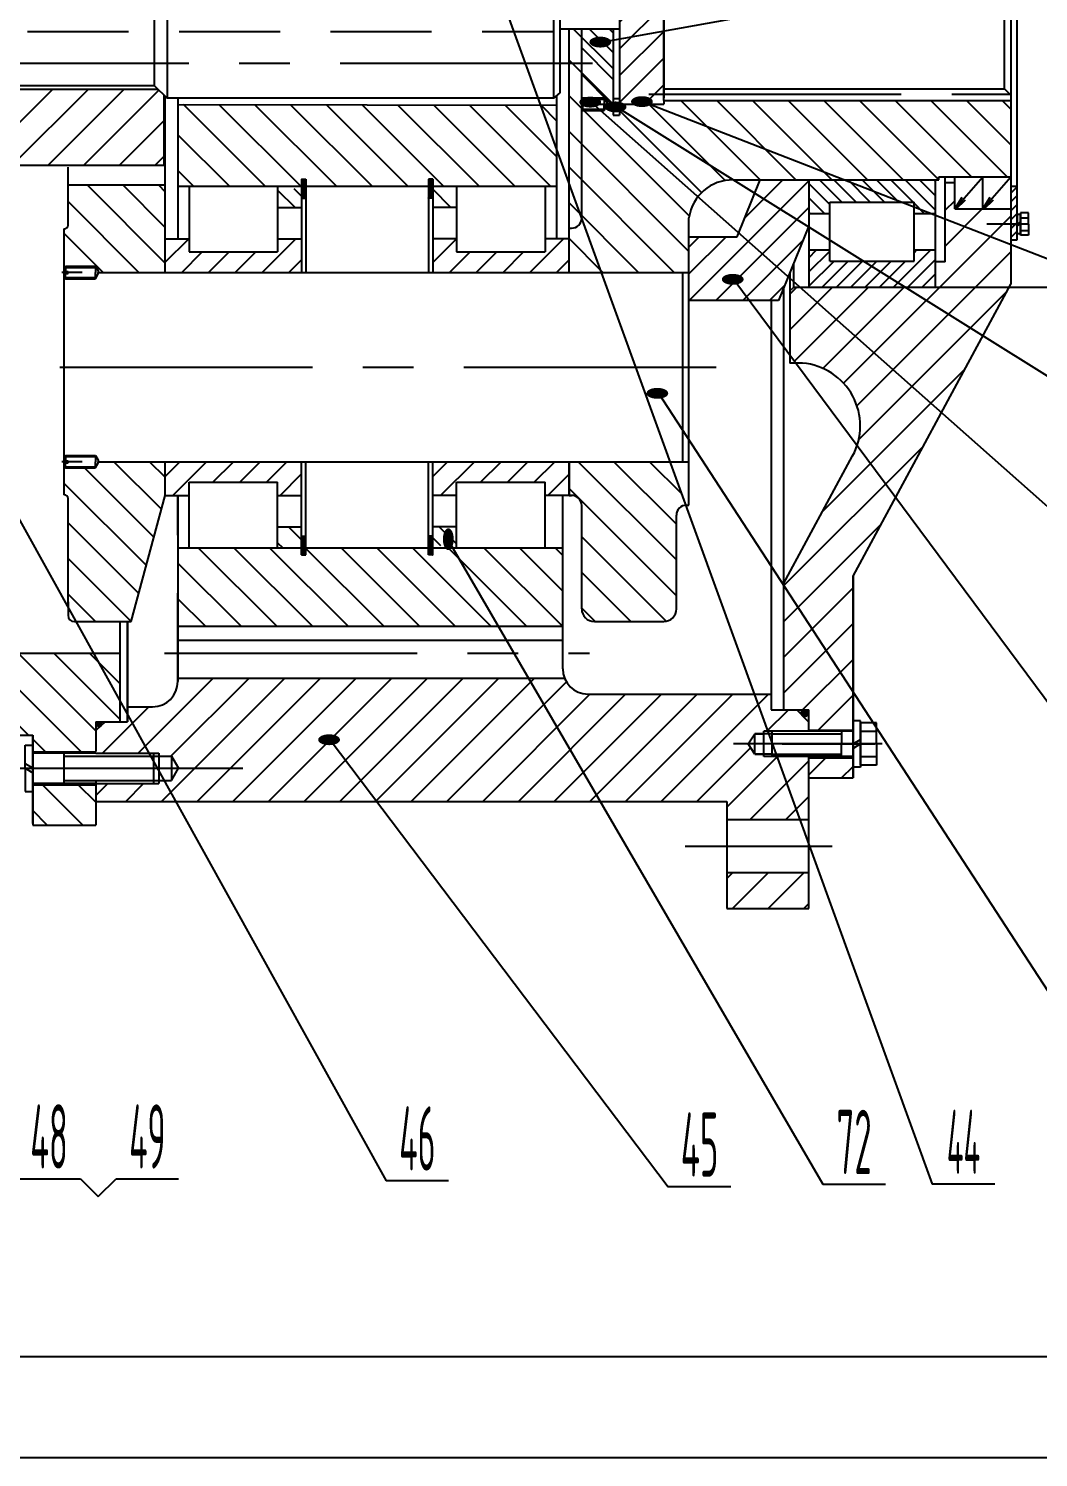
# Model space of a CAD drawing. Header units: millimetres. Extents: x -519 to 6201, y -152 to 4787.
# Drawn here: x 1881 to 2681, y 35 to 1167 of the extents above; entities that cross this region are included whole.
import ezdxf
from ezdxf.enums import TextEntityAlignment as Align

# ---------------------------------------------------------------- set-up
doc = ezdxf.new("R2010")
doc.units = ezdxf.units.MM
doc.header["$LTSCALE"] = 160
doc.linetypes.add('F', pattern=[0.75, 0.5, -0.25])
doc.linetypes.add('G', pattern=[2, 1.25, -0.25, 0.25, -0.25])
for name, color, linetype in [('01', 7, 'Continuous'), ('02', 1, 'Continuous'), ('04', 2, 'F'), ('05', 4, 'G'), ('08', 1, 'Continuous'), ('11', 3, 'Continuous')]:
    doc.layers.add(name, color=color, linetype=linetype)
doc.styles.get("Standard").update_dxf_attribs({"font": 'isocp', "width": 0.707, "bigfont": 'intecad.shx'})
doc.dimstyles.new('INTE', dxfattribs={"dimscale": 16, "dimtxt": 3.5, "dimasz": 3, "dimexe": 3, "dimexo": 0, "dimgap": 1, "dimtad": 1, "dimdec": 3, "dimdsep": 46, "dimtxsty": 'Standard', "dimcen": 0, "dimclrd": 1, "dimclre": 1, "dimclrt": 3, "dimaunit": 1, "dimadec": 0, "dimazin": 0, "dimtfac": 1, "dimtdec": 3, "dimtmove": 0, "dimatfit": 0, "dimfxl": 1, "dimarcsym": 0})
pattern_1 = [(135, (5325.255, -3742.797), (-14.142136, -14.142136), [])]
pattern_2 = [(225, (5325.255, -3742.797), (14.142136, -14.142136), [])]
pattern_3 = [(225, (5325.255, -3742.797), (10.6066, -10.6066), [])]
pattern_4 = [(135, (5325.25457, -3742.79746), (-0.0707106781, -0.0707106781), [])]

# ---------------------------------------------------------------- blocks, each defined once
blk = doc.blocks.new('*U15')
at = {"layer": '01'}
for p, q in [((-18.3, 6), (-18.3, 0)), ((0, 6), (-18.3, 6)), ((-18.3, 0), (0, 0)), ((0, 0), (-3.5, 6)), ((0, 6), (3.5, 0)), ((0, 6), (18.3, 6)), ((18.3, 0), (0, 0)), ((18.3, 6), (18.3, 0))]:
    blk.add_line(p, q, dxfattribs=at)
at = {"layer": '05'}
blk.add_line((0, 8.1), (0, -2.1), dxfattribs=at)
blk = doc.blocks.new('*U16')
at = {"layer": '01'}
for p, q in [((-18.3, 6), (-18.3, 0)), ((0, 6), (-18.3, 6)), ((-18.3, 0), (0, 0)), ((0, 0), (-3.5, 6)), ((0, 6), (3.5, 0)), ((0, 6), (18.3, 6)), ((18.3, 0), (0, 0)), ((18.3, 6), (18.3, 0))]:
    blk.add_line(p, q, dxfattribs=at)
at = {"layer": '05'}
blk.add_line((0, 8.1), (0, -2.1), dxfattribs=at)
blk = doc.blocks.new('*D20')
at = {"layer": '08', "color": 1, "lineweight": -2}
for p, q in [((2550.8, 1632), (2830.2, 1632)), ((2782.2, 1010), (2782.2, 1584)), ((2559.6, 962), (2830.2, 962))]:
    blk.add_line(p, q, dxfattribs=at)
at = {"layer": '08', "color": 1}
for points in [[(2774.2, 1584), (2790.2, 1584), (2782.2, 1632)], [(2774.2, 1010), (2790.2, 1010), (2782.2, 962)]]:
    blk.add_solid(points, dxfattribs=at)
at = {"layer": 'Defpoints', "color": 0}
for p in [(2550.8, 1632), (2782.2, 1632), (2559.6, 962)]:
    blk.add_point(p, dxfattribs=at)
at = {"layer": '08', "color": 3, "insert": (2738.1, 1297), "char_height": 56, "attachment_point": 5, "rotation": 90}
blk.add_mtext('%%c670G7', dxfattribs=at)
blk = doc.blocks.new('*U17')
at = {"layer": '01'}
for p, q in [((-7.7, 2.6), (-7.7, 0)), ((0, 2.6), (-7.7, 2.6)), ((-7.7, 0), (0, 0)), ((0, 0), (-1.5, 2.6)), ((0, 2.6), (1.5, 0)), ((0, 2.6), (7.7, 2.6)), ((7.7, 0), (0, 0)), ((7.7, 2.6), (7.7, 0))]:
    blk.add_line(p, q, dxfattribs=at)
at = {"layer": '05'}
blk.add_line((0, 4.7), (0, -2.1), dxfattribs=at)
blk = doc.blocks.new('*U45')
at = {"layer": '01'}
blk.add_lwpolyline([(25, 5), (415, 5)], dxfattribs=at)
at = {"layer": '02'}
blk.add_lwpolyline([(0, 0), (420, 0)], dxfattribs=at)

msp = doc.modelspace()

# ---------------------------------------------------------------- hatches: boundary and pattern name
at = {"layer": '02'}
h = msp.add_hatch(dxfattribs=at)
h.set_pattern_fill('_USER', color=256, scale=20, angle=225, style=0, pattern_type=0)
h.set_pattern_definition(pattern_2)
h.paths.add_polyline_path([(1998.8054, 652.1815), (1998.8054, 649.4815, -0.414213562), (1978.8054, 629.4815), (1958.8054, 629.4815), (1958.8054, 617.6065), (1933.8054, 617.6065), (1933.8054, 593.7015), (1908.8054, 593.7015), (1908.8054, 592.7015), (1933.8054, 592.7015), (1983.8054, 592.7015), (1983.8054, 590.3015), (1993.8054, 590.3015), (1999.348, 580.7015), (1993.8054, 571.1015), (1983.8054, 571.1015), (1983.8054, 568.7015), (1933.8054, 568.7015), (1933.8054, 554.4815), (2069.3958, 554.4815), (2096.8338, 652.1815)])
h.paths.add_polyline_path([(2096.8338, 652.1815), (2069.3958, 554.4815), (2433.8054, 554.4815), (2433.8054, 540.0815), (2498.8054, 540.0815), (2498.8054, 589.364), (2498.5421, 590.001), (2469.8054, 590.001), (2463.0994, 590.001), (2463.0994, 592.001), (2455.9021, 592.001), (2450.5905, 600.001), (2455.9021, 608.001), (2463.0994, 608.001), (2463.0994, 610.001), (2469.8054, 610.001), (2490.2737, 610.001), (2483.2536, 626.9815), (2468.8054, 626.9815), (2468.8054, 639.4815), (2323.8054, 639.4815, -0.308559446), (2305.1853, 652.1815)])
h.paths.add_polyline_path([(2433.8054, 498.0815), (2433.8054, 469.4815), (2498.8054, 469.4815), (2498.8054, 498.0815)])
h.paths.add_polyline_path([(1951.0122, 2039.4815), (1948.029, 2025.2615), (1983.8054, 2025.2615), (1983.8054, 2022.8615), (1993.8054, 2022.8615), (1999.348, 2013.2615), (1993.8054, 2003.6615), (1983.8054, 2003.6615), (1983.8054, 2001.2615), (1942.9939, 2001.2615), (1937.7847, 1976.4315), (1958.8054, 1976.4315), (1958.8054, 1964.4815), (1978.8054, 1964.4815, -0.414213562), (1998.8054, 1944.4815), (1998.8054, 1941.7815), (2189.1067, 1941.7815), (2217.208, 2039.4815)])
h.paths.add_polyline_path([(2217.208, 2039.4815), (2189.1067, 1941.7815), (2244.6155, 1941.7815), (2289.7893, 2039.4815)])
h.paths.add_polyline_path([(2244.6155, 1941.7815), (2305.1853, 1941.7815, -0.308559446), (2323.8054, 1954.4815), (2380.1222, 1954.4815), (2425.6422, 2039.4815), (2289.7893, 2039.4815)])
h.paths.add_polyline_path([(2380.1222, 1954.4815), (2468.8054, 1954.4815), (2468.8054, 1966.9815), (2498.8054, 1966.9815), (2498.8054, 1983.962), (2469.8054, 1983.962), (2463.0994, 1983.962), (2463.0994, 1985.962), (2455.9021, 1985.962), (2450.5905, 1993.962), (2455.9021, 2001.962), (2463.0994, 2001.962), (2463.0994, 2003.962), (2469.8054, 2003.962), (2498.8054, 2003.962), (2498.8054, 2053.8815), (2433.8054, 2053.8815), (2433.8054, 2039.4815), (2425.6422, 2039.4815)])
h.paths.add_polyline_path([(2433.8054, 2124.4815), (2433.8054, 2095.8815), (2455.846, 2095.8815), (2471.1621, 2124.4815)])
h.paths.add_polyline_path([(2455.846, 2095.8815), (2498.8054, 2095.8815), (2498.8054, 2124.4815), (2471.1621, 2124.4815)])
h.paths.add_polyline_path([(2093.4267, 1978.7232), (2093.4267, 1993.8942), (2073.7344, 1993.8942), (2073.7344, 1978.7232)], flags=24)
h = msp.add_hatch(dxfattribs=at)
h.set_pattern_fill('_USER', color=256, scale=20, angle=135, style=0, pattern_type=0)
h.set_pattern_definition(pattern_1)
h.paths.add_polyline_path([(1561.158, 680.4065), (1532.8054, 626.8213), (1532.8054, 626.3565), (1533.8054, 626.3565), (1533.8054, 606.9815), (1756.3556, 606.9815), (1773.2258, 671.8565), (1712.8054, 671.8565, -0.289261294), (1699.263, 680.4065)])
h.paths.add_polyline_path([(1517.8054, 671.9815), (1517.8054, 649.9815), (1545.0598, 649.9815), (1561.158, 680.4065), (1546.2876, 680.4065, -0.286756768), (1532.8054, 671.9815)])
h.paths.add_polyline_path([(1517.8054, 649.9815), (1517.8054, 637.7383), (1521.8054, 637.7383), (1521.8054, 630.7383), (1517.8054, 630.7383), (1517.8054, 626.3565), (1532.5595, 626.3565), (1545.0598, 649.9815)])
h.paths.add_polyline_path([(1773.2258, 671.8565), (1756.3556, 606.9815), (1883.8054, 606.9815), (1883.8054, 593.7015), (1933.8054, 593.7015), (1933.8054, 617.6065), (1952.8054, 617.6065), (1952.8054, 671.8565)])
h.paths.add_polyline_path([(1883.8054, 567.7015), (1883.8054, 535.6315), (1933.8054, 535.6315), (1933.8054, 567.7015)])
h.paths.add_polyline_path([(1549.9532, 1986.9815), (1578.9149, 1913.5565), (1661.1689, 1913.5565), (1669.1841, 1986.9815)])
h.paths.add_polyline_path([(1549.0738, 1943.9815), (1544.0562, 1935.9815), (1538.8916, 1935.9815), (1538.8916, 1933.9815), (1517.8054, 1933.9815), (1517.8054, 1931.9815), (1522.8054, 1931.9815), (1522.8054, 1924.9815), (1517.8054, 1924.9815), (1517.8054, 1921.9815), (1532.8054, 1921.9815, -0.286756768), (1546.2876, 1913.5565), (1578.9149, 1913.5565), (1566.9141, 1943.9815)])
h.paths.add_polyline_path([(1533.8054, 1986.9815), (1533.8054, 1967.6065), (1517.8054, 1967.6065), (1517.8054, 1953.9815), (1538.8916, 1953.9815), (1538.8916, 1951.9815), (1544.0562, 1951.9815), (1549.0738, 1943.9815), (1566.9141, 1943.9815), (1549.9532, 1986.9815)])
h.paths.add_polyline_path([(1669.1841, 1986.9815), (1661.1689, 1913.5565), (1699.263, 1913.5565, -0.289261294), (1712.8054, 1922.1065), (1799.8427, 1922.1065), (1806.5974, 1986.9815)])
h.paths.add_polyline_path([(1806.5974, 1986.9815), (1799.8427, 1922.1065), (1926.3876, 1922.1065), (1937.7847, 1976.4315), (1933.8054, 1976.4315), (1933.8054, 2000.2615), (1883.8054, 2000.2615), (1883.8054, 1995.0115), (1883.8054, 1986.9815)])
h.paths.add_polyline_path([(1937.7847, 1976.4315), (1926.3876, 1922.1065), (1952.8054, 1922.1065), (1952.8054, 1976.4315)])
h.paths.add_polyline_path([(1883.8054, 2058.3315), (1883.8054, 2026.2615), (1933.8054, 2026.2615), (1933.8054, 2058.3315)])
h.paths.add_polyline_path([(1629.9748, 1946.5277), (1629.9748, 1961.6987), (1610.2825, 1961.6987), (1610.2825, 1946.5277)], flags=24)
at = {"layer": '02', "linetype": 'Continuous'}
h = msp.add_hatch(dxfattribs=at)
h.set_pattern_fill('_USER', color=1, scale=20, angle=225, style=0, pattern_type=0)
h.set_pattern_definition(pattern_2)
h.paths.add_polyline_path([(1670.7525, 869.6515), (1669.3054, 862.0362), (1669.3054, 857.1515), (1674.3054, 857.1515, -0.414213562), (1679.3054, 852.1515), (1679.3054, 851.2593), (1679.3054, 850.072), (1679.3054, 849.0337), (1712.4432, 823.7651, -0.233964617), (1716.3796, 815.8132), (1716.3796, 800.8629), (1716.3796, 798.9815, 0.332570266), (1745.3796, 778.9815), (1801.3796, 778.9815, 0.122957111), (1815.4817, 782.5027), (1823.3796, 861.8379), (1823.3796, 869.6515)])
h.paths.add_polyline_path([(1815.4817, 782.5027, 0.277141495), (1831.3796, 808.9815), (1831.3796, 859.0466), (1823.1017, 859.0466)])
h.paths.add_polyline_path([(1750.8054, 1118.9315), (1750.8054, 1096.2013, -0.233790416), (1742.9431, 1080.3055), (1716.3796, 1057.2319, -0.233964617), (1708.5068, 1041.3281), (1702.5037, 1036.7506), (1695.4544, 999.6515), (1807.5427, 999.6515), (1823.3796, 999.6515), (1823.3796, 1010.4949), (1831.3796, 1010.4949), (1831.3796, 1018.7215, -0.414213562), (1871.3796, 1058.7215), (1987.8054, 1058.7215), (1987.8054, 1114.1051), (1982.979, 1118.9315)])
h.paths.add_polyline_path([(1669.3054, 1594.3115), (1669.3054, 1581.8115), (1674.3054, 1581.8115, -0.414213562), (1679.3054, 1576.8115), (1679.3054, 1574.902), (1708.5068, 1552.635, -0.233964617), (1716.3796, 1536.7312), (1742.9235, 1513.5236, -0.234116214), (1750.8054, 1497.6128), (1750.8054, 1475.0315), (1982.6318, 1475.0315), (1987.8054, 1480.2051), (1987.8054, 1535.2415), (1871.3796, 1535.2415, -0.414213562), (1831.3796, 1575.2415), (1831.3796, 1583.4682), (1823.3796, 1583.4682), (1823.3796, 1594.3115)])
h.paths.add_polyline_path([(1743.1227, 1814.9815, 0.311391495), (1716.3796, 1794.9815), (1716.3796, 1793.1002), (1716.3796, 1778.1499, -0.233964617), (1712.4432, 1770.198), (1679.3054, 1744.9294), (1679.3054, 1743.8911), (1679.3054, 1742.7038), (1679.3054, 1741.8115, -0.414213562), (1674.3054, 1736.8115), (1669.3054, 1736.8115), (1669.3054, 1724.3115), (1779.2488, 1724.3115), (1788.6891, 1814.9815)])
h.paths.add_polyline_path([(1788.6891, 1814.9815), (1779.2488, 1724.3115), (1823.3796, 1724.3115), (1823.3796, 1734.9165), (1831.3796, 1734.9165), (1831.3796, 1784.9815, 0.414213562), (1801.3796, 1814.9815)])
h.paths.add_polyline_path([(1832.9393, 859.4269), (1832.9393, 874.5979), (1813.247, 874.5979), (1813.247, 859.4269)], flags=9)
h.paths.add_polyline_path([(1849.7271, 1506.2622), (1849.7271, 1521.4332), (1830.0348, 1521.4332), (1830.0348, 1506.2622)], flags=24)
h = msp.add_hatch(dxfattribs=at)
h.set_pattern_fill('_USER', color=1, scale=15, angle=225, style=0, pattern_type=0)
h.set_pattern_definition(pattern_3)
h.paths.add_polyline_path([(2403.8054, 951.4082), (2474.7522, 951.4082), (2482.4134, 970.2389), (2443.1692, 1005.0512), (2441.8584, 1001.8296), (2403.8054, 1001.8296)])
h.paths.add_polyline_path([(2455.9202, 1036.3922), (2443.1692, 1005.0512), (2482.4134, 970.2389), (2498.496, 1009.7683)])
h.paths.add_polyline_path([(2498.496, 1009.7683), (2498.8054, 1010.5289), (2498.8054, 1046.9815), (2460.2285, 1046.9815), (2455.9202, 1036.3922)])
h.paths.add_polyline_path([(2441.8584, 1592.1335), (2460.2285, 1546.9815), (2498.8054, 1546.9815), (2498.8054, 1583.4341), (2474.7522, 1642.5549), (2403.8054, 1642.5549), (2403.8054, 1592.1335)])
h.paths.add_polyline_path([(2448.3958, 961.0908), (2448.3958, 976.2618), (2428.7035, 976.2618), (2428.7035, 961.0908)], flags=24)
h = msp.add_hatch(dxfattribs=at)
h.set_pattern_fill('_USER', color=1, scale=8, angle=225, style=0, pattern_type=0)
h.set_pattern_definition([(135, (6521.8965, -2718.828), (5.656854, 5.656854), [])])
h.paths.add_polyline_path([(2498.8054, 1546.9815), (2498.8054, 1573.4815), (2515.3803, 1573.4815), (2515.3803, 1564.6096), (2582.2306, 1564.6096), (2582.2306, 1573.4815), (2598.8054, 1573.4815), (2598.8054, 1546.9815)])
h.paths.add_polyline_path([(2598.8054, 1046.9815), (2598.8054, 1020.4815), (2582.2306, 1020.4815), (2582.2306, 1029.3534), (2515.3803, 1029.3534), (2515.3803, 1020.4815), (2498.8054, 1020.4815), (2498.8054, 1046.9815)])
h = msp.add_hatch(dxfattribs=at)
h.set_pattern_fill('_USER', color=1, scale=0.1, angle=135, style=0, pattern_type=0)
h.set_pattern_definition(pattern_4)
h.paths.add_polyline_path([(2343.8054, 1482.3821), (2348.8054, 1482.3821), (2348.8054, 1495.5677), (2343.8054, 1495.5677)])
h.paths.add_polyline_path([(2355.581, 1097.7351), (2355.581, 1112.9061), (2335.8887, 1112.9061), (2335.8887, 1097.7351)], flags=9)
h = msp.add_hatch(dxfattribs=at)
h.set_pattern_fill('_USER', color=1, scale=15, angle=135, style=0, pattern_type=0)
h.set_pattern_definition([(135, (5325.255, -3742.797), (-10.6066, -10.6066), [])])
h.paths.add_polyline_path([(2336.6399, 1111.9815), (2338.805, 1108.2315), (2338.805, 1106.9815), (2343.8054, 1106.9815), (2343.8054, 1166.8315), (2318.805, 1166.8315), (2318.805, 1111.9815)])
h.paths.add_polyline_path([(2320.805, 1449.0565), (2318.805, 1449.5924), (2318.805, 1427.1315), (2343.8054, 1427.1315), (2343.8054, 1449.0565)])
h.paths.add_polyline_path([(2343.8054, 1465.0565), (2343.8054, 1486.9815), (2342.042, 1486.9815), (2338.805, 1486.9815), (2338.805, 1485.7315), (2336.6399, 1481.9815), (2318.805, 1481.9815), (2318.805, 1464.5206), (2320.805, 1465.0565)])
h.paths.add_polyline_path([(2335.4995, 1101.5398), (2335.4995, 1116.7108), (2315.8072, 1116.7108), (2315.8072, 1101.5398)], flags=9)
h.paths.add_polyline_path([(2355.581, 1097.7351), (2355.581, 1112.9061), (2335.8887, 1112.9061), (2335.8887, 1097.7351)], flags=9)
h.paths.add_polyline_path([(2343.4738, 1149.1007), (2343.4738, 1164.2717), (2323.7815, 1164.2717), (2323.7815, 1149.1007)], flags=24)
h = msp.add_hatch(dxfattribs=at)
h.set_pattern_fill('_USER', color=1, scale=15, angle=225, style=0, pattern_type=0)
h.set_pattern_definition(pattern_3)
h.paths.add_polyline_path([(2348.8054, 1106.9815), (2364.6388, 1106.9815), (2364.6388, 1111.9815), (2370.6388, 1111.9815), (2370.6388, 1107.7374), (2372.5858, 1106.9815), (2383.8054, 1106.9815), (2383.8054, 1109.8315), (2383.8054, 1155.7418), (2348.8054, 1156.0589)])
h.paths.add_polyline_path([(2348.8054, 1156.0589), (2383.8054, 1155.7418), (2383.8054, 1296.9815), (2348.8054, 1296.9815)])
h.paths.add_polyline_path([(2348.8054, 1296.9815), (2383.8054, 1296.9815), (2383.8054, 1457.0565), (2373.497, 1457.0565), (2368.1837, 1449.0565), (2360.805, 1449.0565), (2348.8054, 1449.0565)])
h.paths.add_polyline_path([(2370.6388, 1481.9815), (2364.6388, 1481.9815), (2364.6388, 1486.9815), (2348.8054, 1486.9815), (2348.8054, 1465.0565), (2360.805, 1465.0565), (2368.1837, 1465.0565), (2371.8595, 1459.522), (2383.8054, 1462.1863), (2383.8054, 1486.9815), (2370.6388, 1486.9815)])
h.paths.add_polyline_path([(2355.581, 1097.7351), (2355.581, 1112.9061), (2335.8887, 1112.9061), (2335.8887, 1097.7351)], flags=9)
h.paths.add_polyline_path([(2376.4328, 1101.9295), (2376.4328, 1117.1005), (2356.7405, 1117.1005), (2356.7405, 1101.9295)], flags=9)
h.paths.add_polyline_path([(2373.3711, 1254.159), (2373.3711, 1269.33), (2353.6788, 1269.33), (2353.6788, 1254.159)], flags=24)
h = msp.add_hatch(dxfattribs=at)
h.set_pattern_fill('_USER', color=1, scale=20, angle=135, style=0, pattern_type=0)
h.set_pattern_definition([(135, (0, 0), (-14.14214, -14.14214), [])])
h.paths.add_polyline_path([(1988.8054, 973.6815), (1988.8054, 1042.9815), (1911.8054, 1042.9815), (1911.8054, 1011.1728, -0.414213562), (1908.8054, 1008.1728), (1908.8054, 977.6815), (1909.8054, 978.6815), (1933.6404, 978.6815), (1935.8054, 974.9315), (1935.8054, 973.6815)])
h.paths.add_polyline_path([(2308.8054, 973.6815), (2403.8054, 973.6815), (2403.8054, 1016.9815, -0.133435829), (2410.86, 1033.7118), (2333.899, 1101.9815), (2319.805, 1101.9815), (2318.805, 1102.9815), (2318.805, 1106.1815), (2321.805, 1106.1815), (2321.805, 1106.9815), (2321.805, 1107.7815), (2318.805, 1107.7815), (2318.805, 1110.9815), (2319.805, 1111.9815), (2336.6399, 1111.9815), (2338.805, 1108.2315), (2338.805, 1106.9815), (2343.8054, 1106.9815), (2343.8054, 1166.8315), (2308.8054, 1166.8315), (2308.8054, 1008.7126)])
h.paths.add_polyline_path([(2372.5858, 1106.9815), (2348.8054, 1106.9815), (2348.8054, 1103.3743), (2438.9862, 1046.9815), (2527.143, 1046.9815)])
h.paths.add_polyline_path([(2348.8054, 1103.3743), (2348.8054, 1098.3954), (2343.8054, 1098.3954), (2343.8054, 1106.9815), (2338.805, 1106.9815), (2338.805, 1105.7315), (2336.6399, 1101.9815), (2333.899, 1101.9815), (2410.86, 1033.7118, -0.235794301), (2438.8054, 1046.9815), (2438.9862, 1046.9815)])
h.paths.add_polyline_path([(2527.143, 1046.9815), (2601.8054, 1046.9815), (2601.8054, 1049.3315), (2658.8054, 1049.3315), (2658.8054, 1109.8315), (2383.8054, 1109.8315), (2383.8054, 1106.9815), (2372.5858, 1106.9815)])
h.paths.add_polyline_path([(2318.8054, 706.9815, 0.414213562), (2328.8054, 696.9815), (2383.8054, 696.9815, 0.414213562), (2393.8054, 706.9815), (2393.8054, 781.2504, -0.393492968), (2401.2358, 789.2301), (2388.733, 823.6815), (2308.8054, 823.6815), (2308.8054, 796.9504), (2310.8054, 796.9504, -0.414213562), (2318.8054, 788.9504)])
h.paths.add_polyline_path([(1988.8054, 796.9504), (1988.8054, 823.6815), (1935.8054, 823.6815), (1935.8054, 822.4315), (1933.6404, 818.6815), (1909.8054, 818.6815), (1908.8054, 819.6815), (1908.8054, 797.4902, -0.414213562), (1911.8054, 794.4902), (1911.8054, 709.084), (1911.8054, 707.9847), (1917.9105, 696.9815), (1961.8981, 696.9815)])
h.paths.add_polyline_path([(2355.581, 1097.7351), (2355.581, 1112.9061), (2335.8887, 1112.9061), (2335.8887, 1097.7351)], flags=25)
h.paths.add_polyline_path([(2335.4995, 1101.5398), (2335.4995, 1116.7108), (2315.8072, 1116.7108), (2315.8072, 1101.5398)], flags=25)
h.paths.add_polyline_path([(2343.4738, 1149.1007), (2343.4738, 1164.2717), (2323.7815, 1164.2717), (2323.7815, 1149.1007)], flags=24)
h.paths.add_polyline_path([(2376.4328, 1101.9295), (2376.4328, 1117.1005), (2356.7405, 1117.1005), (2356.7405, 1101.9295)], flags=25)
at = {"layer": '02'}
h = msp.add_hatch(dxfattribs=at)
h.set_pattern_fill('_USER', color=256, scale=0.1, angle=135, style=0, pattern_type=0)
h.set_pattern_definition(pattern_4)
h.paths.add_polyline_path([(2364.6388, 1111.9815), (2364.6388, 1106.9815), (2370.6388, 1106.9815), (2370.6388, 1111.9815)])
h = msp.add_hatch(dxfattribs=at)
h.set_pattern_fill('_USER', color=256, scale=20, angle=135, style=0, pattern_type=0)
h.set_pattern_definition(pattern_1)
h.paths.add_polyline_path([(2303.8054, 693.2448), (2303.8054, 755.4315), (2200.8054, 755.4315), (2200.8054, 749.773), (2197.3054, 749.773), (2197.3054, 755.4315), (2100.3054, 755.4315), (2100.3054, 749.773), (2096.8054, 749.773), (2096.8054, 755.4315), (1998.8054, 755.4315), (1998.8054, 693.2448)])
h.paths.add_polyline_path([(2096.8054, 1041.9315), (2096.8054, 1047.59), (2100.3054, 1047.59), (2100.3054, 1041.9315), (2197.3054, 1041.9315), (2197.3054, 1047.59), (2200.8054, 1047.59), (2200.8054, 1041.9315), (2298.8054, 1041.9315), (2298.8054, 1106.1045), (1998.8054, 1106.6644), (1998.8054, 1041.9315)])
h = msp.add_hatch(dxfattribs=at)
h.set_pattern_fill('_USER', color=256, scale=15, angle=225, style=0, pattern_type=0)
h.set_pattern_definition([(135, (5325.255, 6336.76), (10.6066, 10.6066), [])])
h.paths.add_polyline_path([(2096.8054, 755.4315), (2096.8054, 772.1815), (2077.8854, 772.1815), (2077.8854, 755.4315)])
h.paths.add_polyline_path([(2219.7254, 1025.1815), (2219.7254, 1041.9315), (2200.8054, 1041.9315), (2200.8054, 1025.1815)])
at = {"layer": '02', "linetype": 'Continuous'}
h = msp.add_hatch(dxfattribs=at)
h.set_pattern_fill('_USER', color=1, scale=0.1, angle=135, style=0, pattern_type=0)
h.set_pattern_definition([(225, (6512.65994, -3523.12766), (-0.0707106781, 0.0707106781), [])])
h.paths.add_polyline_path([(2096.8054, 1047.59), (2100.3054, 1047.59), (2100.3054, 1032.6035), (2096.8054, 1032.6035)])
h = msp.add_hatch(dxfattribs=at)
h.set_pattern_fill('_USER', color=1, scale=0.1, angle=135, style=0, pattern_type=0)
h.set_pattern_definition([(315, (-2215.04908, -3523.12766), (0.0707106781, 0.0707106781), [])])
h.paths.add_polyline_path([(2200.8054, 1032.6035), (2197.3054, 1032.6035), (2197.3054, 1047.59), (2200.8054, 1047.59)])
h = msp.add_hatch(dxfattribs=at)
h.set_pattern_fill('_USER', color=1, scale=20, angle=45, style=0, pattern_type=0)
h.set_pattern_definition([(45, (0, 0), (-14.14214, 14.14214), [])])
h.paths.add_polyline_path([(2606.8054, 981.9815), (2598.8054, 981.9815), (2598.8054, 961.9815), (2574.9145, 961.9815), (2636.6177, 923.3967), (2658.8054, 964.4815), (2658.8054, 995.8694), (2606.8054, 1016.0561)])
h.paths.add_polyline_path([(2574.9145, 961.9815), (2491.722, 961.9815), (2603.7751, 862.5826), (2636.6177, 923.3967)])
h.paths.add_polyline_path([(2658.8054, 995.8694), (2658.8054, 1023.9315), (2636.6054, 1023.9315), (2614.4054, 1023.9315), (2614.4054, 1044.9815), (2613.8054, 1044.9815), (2606.8054, 1044.9815), (2606.8054, 1016.0561)])
h.paths.add_polyline_path([(2491.722, 961.9815), (2486.8054, 961.9815), (2483.8054, 958.9815), (2483.8054, 908.2447), (2488.5948, 901.7946), (2493.8054, 901.7946, -0.482479535), (2537.0438, 836.5462), (2567.5366, 795.4802), (2603.7751, 862.5826)])
h.paths.add_polyline_path([(2478.8054, 726.9815), (2478.8054, 725.432), (2533.8054, 640.982), (2533.8054, 733.0205), (2567.5366, 795.4802), (2537.0438, 836.5462, -0.045365258), (2533.4804, 828.2225)])
h.paths.add_polyline_path([(2478.8054, 725.432), (2478.8054, 626.9815), (2495.0055, 626.9815, -0.066192358), (2495.7107, 626.9815), (2498.8054, 626.9815), (2498.8054, 611.001), (2533.8054, 611.001), (2533.8054, 618.251), (2533.8054, 640.982)])
h.paths.add_polyline_path([(2533.8054, 573.0205), (2533.8054, 589.001), (2498.8054, 589.001), (2498.8054, 573.0205)])
h = msp.add_hatch(dxfattribs=at)
h.set_pattern_fill('_USER', color=1, scale=5, angle=225, style=0, pattern_type=0)
h.set_pattern_definition([(225, (5325.2546, -3742.7975), (3.535534, -3.535534), [])])
h.paths.add_polyline_path([(2658.8054, 999.4815), (2663.8054, 999.4815), (2663.8054, 1011.9815), (2658.8054, 1011.9815)])
h.paths.add_polyline_path([(2663.8054, 1041.9815), (2658.8054, 1041.9815), (2658.8054, 1011.9815), (2663.8054, 1011.9815), (2663.8054, 1019.6815)])
h = msp.add_hatch(dxfattribs=at)
h.set_pattern_fill('_USER', color=1, scale=10, angle=225, style=0, pattern_type=0)
h.set_pattern_definition([(135, (6512.66, -3523.128), (7.071068, 7.071068), [])])
h.paths.add_polyline_path([(2077.8854, 1025.1815), (2077.8854, 1040.1815), (2096.8054, 1040.1815), (2096.8054, 1025.1815)])
at = {"layer": '02'}
h = msp.add_hatch(dxfattribs=at)
h.set_pattern_fill('_USER', color=256, scale=15, angle=225, style=0, pattern_type=0)
h.set_pattern_definition(pattern_3)
h.paths.add_polyline_path([(2077.8854, 807.4315), (2077.8854, 796.9504), (2096.8054, 796.9504), (2096.8054, 823.6815), (1988.8054, 823.6815), (1988.8054, 796.9504), (2007.7254, 796.9504), (2007.7254, 807.4315)])
h.paths.add_polyline_path([(2007.7254, 989.9315), (2007.7254, 1000.4126), (1988.8054, 1000.4126), (1988.8054, 973.6815), (2096.8054, 973.6815), (2096.8054, 1000.4126), (2077.8854, 1000.4126), (2077.8854, 989.9315)])
h = msp.add_hatch(dxfattribs=at)
h.set_pattern_fill('_USER', color=256, scale=15, angle=225, style=0, pattern_type=0)
h.set_pattern_definition(pattern_3)
h.paths.add_polyline_path([(2200.8054, 823.6815), (2200.8054, 796.9504), (2219.7254, 796.9504), (2219.7254, 807.4315), (2289.8854, 807.4315), (2289.8854, 796.9504), (2308.8054, 796.9504), (2308.8054, 823.6815)])
h.paths.add_polyline_path([(2200.8054, 1000.4126), (2200.8054, 973.6815), (2308.8054, 973.6815), (2308.8054, 1000.4126), (2289.8854, 1000.4126), (2289.8854, 989.9315), (2219.7254, 989.9315), (2219.7254, 1000.4126)])
at = {"layer": '02', "linetype": 'Continuous'}
h = msp.add_hatch(dxfattribs=at)
h.set_pattern_fill('_USER', color=1, scale=10, angle=225, style=0, pattern_type=0)
h.set_pattern_definition([(315, (-2215.049, 5320.491), (-7.071068, -7.071068), [])])
h.paths.add_polyline_path([(2219.7254, 772.1815), (2219.7254, 757.1815), (2200.8054, 757.1815), (2200.8054, 772.1815)])
h = msp.add_hatch(dxfattribs=at)
h.set_pattern_fill('_USER', color=1, scale=0.1, angle=135, style=0, pattern_type=0)
h.set_pattern_definition([(135, (6512.65994, 5320.49073), (-0.0707106781, -0.0707106781), [])])
h.paths.add_polyline_path([(2096.8054, 764.7596), (2100.3054, 764.7596), (2100.3054, 749.773), (2096.8054, 749.773)])
h = msp.add_hatch(dxfattribs=at)
h.set_pattern_fill('_USER', color=1, scale=0.1, angle=135, style=0, pattern_type=0)
h.set_pattern_definition([(45, (-2215.04908, 5320.49073), (0.0707106781, -0.0707106781), [])])
h.paths.add_polyline_path([(2200.8054, 749.773), (2197.3054, 749.773), (2197.3054, 764.7596), (2200.8054, 764.7596)])
h = msp.add_hatch(dxfattribs=at)
h.set_pattern_fill('_USER', color=1, scale=0.1, angle=135, style=0, pattern_type=0)
h.set_pattern_definition([(224.9457964, (1.22818, 2596.48254), (-0.070643752, 0.070777541), [])])
h.paths.add_polyline_path([(2498.0333, 624.3297, 1), (2492.6829, 624.3297, 0.09062124), (2492.8558, 623.3836), (2494.262, 621.8894, 0.544016509)])
h = msp.add_hatch(dxfattribs=at)
h.set_pattern_fill('_USER', color=1, scale=0.1, angle=135, style=0, pattern_type=0)
h.set_pattern_definition([(225.061953, (-1.40125, 2591.82602), (-0.070787095, 0.0706341786), [])])
h.paths.add_polyline_path([(1938.2031, 615.5532, 1), (1934.6197, 615.5532, 1)])
at = {"layer": '11'}
h = msp.add_hatch(dxfattribs=at)
h.set_pattern_fill('_USER', color=256, scale=8, angle=135, style=0, pattern_type=0)
h.set_pattern_definition([(225, (6521.8965, -2718.828), (-5.656854, 5.656854), [])])
h.paths.add_polyline_path([(2582.2306, 1611.3534), (2582.2306, 1602.4815), (2598.8054, 1602.4815), (2598.8054, 1631.9815), (2498.8054, 1631.9815), (2498.8054, 1602.4815), (2515.3803, 1602.4815), (2515.3803, 1611.3534)])
h.paths.add_polyline_path([(2598.8054, 961.9815), (2598.8054, 991.4815), (2582.2306, 991.4815), (2582.2306, 982.6096), (2515.3803, 982.6096), (2515.3803, 991.4815), (2498.8054, 991.4815), (2498.8054, 961.9815)])

# ---------------------------------------------------------------- linework, layer by layer
at = {"layer": '01'}
for p, q in [((2658.8054, 1629.4815), (2658.8054, 964.4815)), ((2658.8054, 1629.4815), (2658.8054, 964.4815)), ((2663.8054, 999.4815), (2663.8054, 1594.4815)), ((2383.8054, 1109.8315), (2383.8054, 1486.9815)), ((2383.8054, 1481.9815), (2383.8054, 1111.9815)), ((2653.8054, 1119.1815), (2653.8054, 1474.7815)), ((2308.8054, 1008.7126), (2308.8054, 1166.8315)), ((2318.805, 1016.6293), (2318.805, 1166.8315)), ((1750.8054, 1118.9315), (1982.979, 1118.9315)), ((1987.8054, 1114.1051), (1987.8054, 1058.7215)), ((1988.8054, 973.6815), (1988.8054, 1113.1051)), ((1998.8054, 1111.6701), (1998.8054, 1000.4126)), ((2298.8054, 1113.4275), (2298.8054, 1000.4126)), ((2318.805, 1111.9815), (2336.6399, 1111.9815)), ((2318.805, 1110.9815), (2319.805, 1111.9815)), ((2318.805, 1107.7815), (2318.805, 1110.9815)), ((2319.805, 1111.9815), (2319.805, 1107.7815)), ((2336.6399, 1111.9815), (2338.805, 1108.2315)), ((2336.6399, 1111.9815), (2336.6399, 1106.9815)), ((2364.6388, 1111.9815), (2370.6388, 1111.9815)), ((2364.6388, 1106.9815), (2364.6388, 1111.9815)), ((2370.6388, 1111.9815), (2370.6388, 1106.9815)), ((2383.8054, 1119.1815), (2653.8054, 1119.1815)), ((2383.8054, 1109.8315), (2658.8054, 1109.8315)), ((2383.8054, 1109.8315), (2383.8054, 1106.9815)), ((2653.8054, 1119.1815), (2658.8054, 1114.1815)), ((2318.805, 1107.7815), (2321.805, 1107.7815)), ((2318.805, 1106.1815), (2318.805, 1102.9815)), ((2318.805, 1106.1815), (2321.805, 1106.1815)), ((2318.805, 1102.9815), (2319.805, 1101.9815)), ((2318.805, 1101.9815), (2336.6399, 1101.9815)), ((2319.805, 1101.9815), (2319.805, 1106.1815)), ((2321.805, 1107.7815), (2321.805, 1106.9815)), ((2321.805, 1106.1815), (2321.805, 1106.9815)), ((2336.6399, 1101.9815), (2336.6399, 1106.9815)), ((2336.6399, 1101.9815), (2338.805, 1105.7315)), ((2338.042, 1106.9815), (2343.8054, 1106.9815)), ((2338.805, 1108.2315), (2338.805, 1105.7315)), ((2348.8054, 1106.9815), (2383.8054, 1106.9815)), ((1871.3796, 1058.7215), (1988.8054, 1058.7215)), ((1911.8054, 1011.1728), (1911.8054, 1056.9815)), ((1911.8054, 1042.9815), (1988.8054, 1042.9815)), ((2007.7254, 1041.9315), (2007.7254, 989.9315)), ((2077.8854, 1041.9315), (2077.8854, 989.9315)), ((2096.8054, 1047.59), (2096.8054, 973.6815)), ((2096.8054, 1047.59), (2100.3054, 1047.59)), ((2100.3054, 1047.59), (2100.3054, 973.6815)), ((2197.3054, 1047.59), (2197.3054, 973.6815)), ((2200.8054, 1047.59), (2197.3054, 1047.59)), ((2200.8054, 1047.59), (2200.8054, 973.6815)), ((2219.7254, 1041.9315), (2219.7254, 989.9315)), ((2289.8854, 1041.9315), (2289.8854, 989.9315)), ((2438.8054, 1046.9815), (2601.8054, 1046.9815)), ((2441.8584, 1001.8296), (2460.2285, 1046.9815)), ((2498.8054, 1046.9815), (2498.8054, 961.9815)), ((2598.8054, 1046.9815), (2598.8054, 961.9815)), ((2601.8054, 1046.9815), (2601.8054, 1049.3315)), ((2606.8054, 981.9815), (2606.8054, 1049.3315)), ((2606.8054, 1044.9815), (2614.4054, 1044.9815)), ((2613.8054, 1044.9815), (2614.4054, 1044.9815)), ((2614.4054, 1023.9315), (2614.4054, 1049.3315)), ((2614.4054, 1023.9315), (2614.4054, 1049.3315)), ((2636.6054, 1023.9315), (2636.6054, 1049.3315)), ((2658.8054, 1041.9815), (2663.8054, 1041.9815)), ((2096.8054, 1032.6035), (2100.3054, 1032.6035)), ((2200.8054, 1032.6035), (2197.3054, 1032.6035)), ((2077.8854, 1025.1815), (2096.8054, 1025.1815)), ((2219.7254, 1025.1815), (2200.8054, 1025.1815)), ((2498.8054, 1020.4815), (2515.3803, 1020.4815)), ((2515.3803, 1029.3534), (2582.2306, 1029.3534)), ((2515.3803, 982.6096), (2515.3803, 1029.3534)), ((2582.2306, 982.6096), (2582.2306, 1029.3534)), ((2582.2306, 1020.4815), (2598.8054, 1020.4815)), ((2666.4054, 1020.8665), (2666.4054, 1011.9815)), ((2672.8054, 1020.8665), (2666.4054, 1020.8665)), ((2672.8054, 1011.9815), (2672.8054, 1020.8665)), ((1908.8054, 797.4902), (1908.8054, 1008.1728)), ((1908.8054, 1008.1728), (1908.8054, 1008.1728)), ((2308.8054, 973.6815), (2308.8054, 1008.7126)), ((2308.8054, 1008.7126), (2310.8054, 1008.7126)), ((2403.8054, 789.2504), (2403.8054, 1016.9815)), ((2666.4054, 1016.9815), (2672.8054, 1016.9815)), ((2666.4054, 1003.0965), (2666.4054, 1011.9815)), ((2672.8054, 1011.9815), (2672.8054, 1003.0965)), ((1988.8054, 1000.4126), (2007.7254, 1000.4126)), ((2077.8854, 1000.4126), (2096.8054, 1000.4126)), ((2219.7254, 1000.4126), (2200.8054, 1000.4126)), ((2308.8054, 1000.4126), (2289.8854, 1000.4126)), ((2308.8054, 1000.4126), (2289.8854, 1000.4126)), ((2308.8054, 973.6815), (2308.8054, 1000.4126)), ((2658.8054, 999.4815), (2663.8054, 999.4815)), ((2666.4054, 1006.9815), (2672.8054, 1006.9815)), ((2672.8054, 1003.0965), (2666.4054, 1003.0965)), ((2498.8054, 991.4815), (2515.3803, 991.4815)), ((2582.2306, 991.4815), (2598.8054, 991.4815)), ((1908.8054, 977.6815), (1909.8054, 978.6815)), ((1908.8054, 974.4815), (1908.8054, 977.6815)), ((1908.8054, 974.4815), (1911.8054, 974.4815)), ((1909.8054, 978.6815), (1909.8054, 974.4815)), ((1909.8054, 978.6815), (1933.6404, 978.6815)), ((1911.8054, 974.4815), (1911.8054, 973.6815)), ((1933.6404, 978.6815), (1933.6404, 973.6815)), ((1933.6404, 978.6815), (1935.8054, 974.9315)), ((1935.8054, 974.9315), (1935.8054, 973.6815)), ((2486.8054, 961.9815), (2486.8054, 980.5104)), ((2515.3803, 982.6096), (2582.2306, 982.6096)), ((2606.8054, 981.9815), (2598.8054, 981.9815)), ((1908.8054, 972.8815), (1911.8054, 972.8815)), ((1908.8054, 972.8815), (1908.8054, 969.6815)), ((1908.8054, 969.6815), (1909.8054, 968.6815)), ((1909.8054, 968.6815), (1909.8054, 972.8815)), ((1909.8054, 968.6815), (1933.6404, 968.6815)), ((1911.8054, 972.8815), (1911.8054, 973.6815)), ((1933.6404, 968.6815), (1933.6404, 973.6815)), ((1933.6404, 968.6815), (1935.8054, 972.4315)), ((1935.8054, 973.6815), (2403.8054, 973.6815)), ((1935.8054, 972.4315), (1935.8054, 973.6815)), ((2398.8054, 823.6815), (2398.8054, 973.6815)), ((2483.8054, 973.6603), (2483.8054, 901.7946)), ((2533.8054, 733.0205), (2658.8054, 964.4815)), ((2468.8054, 951.4082), (2468.8054, 626.9815)), ((2468.8054, 951.4082), (2468.8054, 626.9815)), ((2478.8054, 961.3708), (2478.8054, 626.9815)), ((2483.8054, 958.9815), (2486.8054, 961.9815)), ((2486.8054, 961.9815), (2598.8054, 961.9815)), ((2493.8054, 901.7946), (2483.8054, 901.7946)), ((1908.8054, 827.6815), (1909.8054, 828.6815)), ((1908.8054, 824.4815), (1908.8054, 827.6815)), ((1909.8054, 828.6815), (1909.8054, 824.4815)), ((1909.8054, 828.6815), (1933.6404, 828.6815)), ((1933.6404, 828.6815), (1935.8054, 824.9315)), ((1933.6404, 828.6815), (1933.6404, 823.6815)), ((2478.8054, 726.9815), (2533.4804, 828.2225)), ((1908.8054, 824.4815), (1911.8054, 824.4815)), ((1908.8054, 822.8815), (1908.8054, 819.6815)), ((1908.8054, 822.8815), (1911.8054, 822.8815)), ((1908.8054, 819.6815), (1909.8054, 818.6815)), ((1909.8054, 818.6815), (1909.8054, 822.8815)), ((1909.8054, 818.6815), (1933.6404, 818.6815)), ((1911.8054, 824.4815), (1911.8054, 823.6815)), ((1911.8054, 822.8815), (1911.8054, 823.6815)), ((1933.6404, 818.6815), (1933.6404, 823.6815)), ((1933.6404, 818.6815), (1935.8054, 822.4315)), ((1935.8054, 824.9315), (1935.8054, 823.6815)), ((1935.8054, 823.6815), (2403.8054, 823.6815)), ((1935.8054, 822.4315), (1935.8054, 823.6815)), ((1988.8054, 796.9504), (1988.8054, 823.6815)), ((1988.8054, 796.9504), (1988.8054, 823.6815)), ((1988.8054, 796.9504), (1988.8054, 823.6815)), ((2096.8054, 749.773), (2096.8054, 823.6815)), ((2100.3054, 749.773), (2100.3054, 823.6815)), ((2197.3054, 749.773), (2197.3054, 823.6815)), ((2200.8054, 749.773), (2200.8054, 823.6815)), ((2308.8054, 796.9504), (2308.8054, 823.6815)), ((2308.8054, 823.6815), (2308.8054, 796.9504)), ((2308.8054, 796.9504), (2308.8054, 823.6815)), ((2007.7254, 755.4315), (2007.7254, 807.4315)), ((2077.8854, 755.4315), (2077.8854, 807.4315)), ((2219.7254, 755.4315), (2219.7254, 807.4315)), ((2289.8854, 755.4315), (2289.8854, 807.4315)), ((1908.8054, 797.4902), (1908.8054, 797.4902)), ((1908.8054, 797.4902), (1908.8054, 797.4902)), ((1911.8054, 709.084), (1911.8054, 794.4902)), ((1961.8981, 696.9815), (1988.8054, 796.9504)), ((1988.8054, 796.9504), (2007.7254, 796.9504)), ((1998.8054, 796.9504), (1998.8054, 649.4815)), ((2077.8854, 796.9504), (2096.8054, 796.9504)), ((2219.7254, 796.9504), (2200.8054, 796.9504)), ((2310.8054, 796.9504), (2289.8854, 796.9504)), ((2308.8054, 796.9504), (2289.8854, 796.9504)), ((2308.8054, 796.9504), (2310.8054, 796.9504)), ((2318.8054, 706.9815), (2318.8054, 788.9504)), ((2401.8054, 789.2504), (2403.8054, 789.2504)), ((2077.8854, 772.1815), (2096.8054, 772.1815)), ((2219.7254, 772.1815), (2200.8054, 772.1815)), ((2393.8054, 706.9815), (2393.8054, 781.2504)), ((2096.8054, 764.7596), (2100.3054, 764.7596)), ((2200.8054, 764.7596), (2197.3054, 764.7596)), ((2096.8054, 749.773), (2100.3054, 749.773)), ((2200.8054, 749.773), (2197.3054, 749.773)), ((2533.8054, 733.0205), (2533.8054, 573.0205)), ((2533.8054, 573.0205), (2533.8054, 733.0205)), ((1911.8054, 712.4959), (1911.8054, 701.9815)), ((1916.8054, 696.9815), (1961.8981, 696.9815)), ((1998.8054, 693.2448), (2303.8054, 693.2448)), ((2328.8054, 696.9815), (2383.8054, 696.9815)), ((2323.8054, 639.4815), (2468.8054, 639.4815)), ((2468.8054, 626.9815), (2498.8054, 626.9815)), ((2468.8054, 626.9815), (2498.8054, 626.9815)), ((2468.8054, 626.9815), (2498.8054, 626.9815)), ((2489.3147, 627.1463), (2498.1628, 617.7445)), ((1934.5467, 611.3811), (1941.2458, 617.4939)), ((2539.8054, 616.766), (2539.8054, 600.001)), ((2552.3054, 616.766), (2539.8054, 616.766)), ((2552.3054, 600.001), (2552.3054, 616.766)), ((2455.9021, 608.001), (2462.8538, 608.001)), ((2533.8054, 610.001), (2469.8054, 610.001)), ((2524.5333, 610.001), (2524.5333, 600.001)), ((2539.8054, 610.001), (2552.3054, 610.001)), ((1983.8054, 592.7015), (1983.8054, 568.7015)), ((1983.8054, 590.3015), (1993.8054, 590.3015)), ((1993.8054, 590.3015), (1999.348, 580.7015)), ((1993.8054, 590.3015), (1993.8054, 571.1015)), ((2455.9021, 592.001), (2463.0994, 592.001)), ((2533.8054, 590.001), (2469.8054, 590.001)), ((2524.5333, 590.001), (2524.5333, 600.001)), ((2539.8054, 583.236), (2539.8054, 600.001)), ((2539.8054, 590.001), (2552.3054, 590.001)), ((2552.3054, 600.001), (2552.3054, 583.236)), ((1993.8054, 571.1015), (1999.348, 580.7015)), ((2552.3054, 583.236), (2539.8054, 583.236)), ((1983.8054, 571.1015), (1993.8054, 571.1015)), ((2498.8054, 573.0205), (2533.8054, 573.0205)), ((2498.8054, 573.0205), (2533.8054, 573.0205)), ((2433.8054, 540.0815), (2498.8054, 540.0815)), ((2433.8054, 498.0815), (2498.8054, 498.0815))]:
    msp.add_line(p, q, dxfattribs=at)
at = {"layer": '01', "color": 7, "linetype": 'Continuous'}
for p, q in [((1980.3054, 1121.6051), (1980.3054, 1472.7051)), ((1990.2404, 1482.6401), (1990.2404, 1111.6701)), ((2296.8054, 1111.6701), (2296.8054, 1482.6401)), ((2348.8054, 1449.0565), (2348.8054, 1098.3954)), ((2301.8054, 1116.0636), (2301.8054, 1425.0473)), ((2301.8054, 1166.8315), (2348.8054, 1166.8315)), ((2343.8054, 1166.8315), (2343.8054, 1098.3954)), ((1980.3054, 1121.6051), (1750.8054, 1121.6051)), ((1980.3054, 1121.6051), (1990.2404, 1111.6701)), ((2296.8054, 1111.6701), (1990.2404, 1111.6701)), ((2296.8054, 1111.6701), (2301.8054, 1116.0636)), ((2298.8054, 1113.4275), (2298.8054, 1098.7815)), ((2343.8054, 1111.5809), (2348.8054, 1111.5809)), ((2648.8054, 1114.9815), (2658.8054, 1114.9815)), ((1998.8054, 1106.6644), (2298.8054, 1106.1045)), ((2343.8054, 1098.3954), (2348.8054, 1098.3954)), ((1998.8054, 1041.9315), (2298.8054, 1041.9315)), ((2601.8054, 1049.3315), (2658.8054, 1049.3315)), ((2614.4054, 1023.9315), (2636.6054, 1023.9315)), ((2636.6054, 1023.9315), (2658.8054, 1023.9315)), ((2498.8054, 1010.5289), (2474.7522, 951.4082)), ((2403.8054, 1001.8296), (2441.8584, 1001.8296)), ((2007.7254, 989.9315), (2077.8854, 989.9315)), ((2219.7254, 989.9315), (2289.8854, 989.9315)), ((2474.7522, 951.4082), (2403.8054, 951.4082)), ((2007.7254, 807.4315), (2077.8854, 807.4315)), ((2219.7254, 807.4315), (2289.8854, 807.4315)), ((1998.8054, 765.4815), (1998.8054, 796.9504)), ((2303.8054, 659.4815), (2303.8054, 796.9504)), ((1998.8054, 755.4315), (2303.8054, 755.4315)), ((1998.8054, 649.4815), (1998.8054, 719.4315)), ((1952.8054, 696.9815), (1952.8054, 617.6065)), ((1958.8054, 617.6065), (1958.8054, 696.9815)), ((1958.8054, 696.9815), (1958.8054, 617.6065)), ((1998.8054, 682.1815), (2303.8054, 682.1815)), ((1712.8054, 671.8565), (1952.8054, 671.8565)), ((1998.8054, 652.1815), (2305.1853, 652.1815)), ((1958.8054, 629.4815), (1978.8054, 629.4815)), ((2498.8054, 610.001), (2498.8054, 626.9815)), ((1933.8054, 617.6065), (1933.8054, 593.9815)), ((1933.8054, 617.6065), (1933.8054, 593.9815)), ((1933.8054, 617.6065), (1958.8054, 617.6065)), ((1533.8054, 606.9815), (1883.8054, 606.9815)), ((1533.8054, 606.9815), (1883.8054, 606.9815)), ((1883.8054, 606.9815), (1883.8054, 535.6315)), ((1883.8054, 536.9815), (1883.8054, 606.9815)), ((2450.5905, 600.001), (2455.9021, 608.001)), ((2455.9021, 592.001), (2455.9021, 608.001)), ((2463.0994, 590.001), (2463.0994, 610.001)), ((2469.8054, 590.001), (2469.8054, 610.001)), ((2498.8054, 611.001), (2533.8054, 611.001)), ((1883.8054, 593.7015), (1933.8054, 593.7015)), ((1933.8054, 592.7015), (1883.8054, 592.7015)), ((1908.8054, 568.7015), (1908.8054, 592.7015)), ((1933.8054, 592.7015), (1983.8054, 592.7015)), ((1979.7804, 568.7015), (1979.7804, 592.7015)), ((2455.9021, 592.001), (2450.5905, 600.001)), ((2498.8054, 469.4815), (2498.8054, 590.001)), ((2498.8054, 589.001), (2533.8054, 589.001)), ((1933.8054, 568.7015), (1883.8054, 568.7015)), ((1883.8054, 567.7015), (1933.8054, 567.7015)), ((1933.8054, 569.9815), (1933.8054, 535.6315)), ((1933.8054, 569.9815), (1933.8054, 536.9815)), ((1933.8054, 568.7015), (1983.8054, 568.7015)), ((1933.8054, 554.4815), (2433.8054, 554.4815)), ((1933.8054, 554.4815), (2433.8054, 554.4815)), ((2433.8054, 554.4815), (2433.8054, 469.4815)), ((1883.8054, 535.6315), (1933.8054, 535.6315)), ((1883.8054, 535.6315), (1933.8054, 535.6315)), ((2433.8054, 469.4815), (2498.8054, 469.4815))]:
    msp.add_line(p, q, dxfattribs=at)
at = {"layer": '01'}
for centre, radius in [((2495.3581, 624.3297), 2.6752), ((1936.4114, 615.5532), 1.7917)]:
    msp.add_circle(centre, radius, dxfattribs=at)
for centre, radius, start, end in [((2438.1197, 1012.3649), 34.6234, 88.8651243, 172.337465), ((1908.8054, 1011.1728), 3, 270, 0), ((2310.8054, 1016.7126), 8, 270, 359.402809), ((2489.486, 851.9815), 50, 331.6288341, 85.0440941), ((1908.8054, 794.4902), 3, 0, 90), ((1908.8054, 794.4902), 3, 0, 90), ((2310.8054, 788.9504), 8, 0, 90), ((2401.8054, 781.2504), 8, 90, 180), ((2328.8054, 706.9815), 10, 180, 270), ((2383.8054, 706.9815), 10, 270, 0), ((1916.8054, 701.9815), 5, 180, 270), ((2323.8054, 659.4815), 20, 180, 270), ((1978.8054, 649.4815), 20, 270, 0)]:
    msp.add_arc(centre, radius, start, end, dxfattribs=at)
at = {"layer": '02'}
for p, q in [((2334.3798, 1156.1896), (2985.097, 1272.982)), ((2251.3283, 1202.2987), (2596.4944, 251.1974)), ((2318.805, 1110.9815), (2337.2173, 1110.9815)), ((2318.805, 1102.9815), (2337.2173, 1102.9815)), ((2326.4055, 1108.6288), (2969.2149, 538.412)), ((2346.487, 1104.824), (2978.6335, 709.5241)), ((2367.3388, 1109.0185), (2978.6335, 871.7103)), ((1908.8054, 977.6815), (1933.6404, 977.6815)), ((1908.8054, 969.6815), (1933.6404, 969.6815)), ((2439.3018, 968.1797), (2976.2067, 245.1062)), ((2379.5401, 877.8494), (2791.1521, 245.838)), ((1823.8453, 866.5159), (2163.7518, 253.9001)), ((1908.8054, 827.6815), (1933.6404, 827.6815)), ((1908.8054, 819.6815), (1933.6404, 819.6815)), ((2213.1214, 761.4205), (2509.8328, 251.1689)), ((2119.4831, 603.3315), (2387.3786, 249.083)), ((2469.8054, 608.001), (2455.9021, 608.001)), ((2469.8054, 610.001), (2463.0994, 610.001)), ((2469.8054, 608.001), (2524.5333, 608.001)), ((2469.8054, 592.001), (2455.9021, 592.001)), ((2469.8054, 590.001), (2463.0994, 590.001)), ((2469.8054, 592.001), (2524.5333, 592.001)), ((1871.9687, 255.4376), (1921.5687, 255.4376)), ((1921.5687, 255.4376), (1935.7108, 241.2955)), ((1935.7108, 241.2955), (1949.8529, 255.4376)), ((1949.8529, 255.4376), (1999.4529, 255.4376)), ((2213.3518, 253.9001), (2163.7518, 253.9001)), ((2509.8328, 251.1689), (2559.4328, 251.1689)), ((2646.0944, 251.1974), (2596.4944, 251.1974)), ((2436.9786, 249.083), (2387.3786, 249.083))]:
    msp.add_line(p, q, dxfattribs=at)
at = {"layer": '02', "color": 1, "linetype": 'Continuous'}
for p, q in [((2614.4054, 1023.9315), (2636.6054, 1049.3315)), ((2636.6054, 1023.9315), (2658.8054, 1049.3315)), ((2614.4054, 1023.9315), (2620.1629, 1033.3779)), ((2615.5658, 1023.9315), (2622.9211, 1031.0809)), ((2636.6054, 1023.9315), (2642.3629, 1033.3779)), ((2637.7658, 1023.9315), (2645.1211, 1031.0809)), ((1908.8054, 590.3015), (1993.8054, 590.3015)), ((1908.8054, 571.1015), (1993.8054, 571.1015))]:
    msp.add_line(p, q, dxfattribs=at)
at = {"layer": '04', "color": 2, "linetype": 'F'}
msp.add_line((1759.8054, 1164.4815), (2296.8054, 1164.4815), dxfattribs=at)
at = {"layer": '05', "color": 4, "linetype": 'G'}
for p, q in [((2327.4456, 1139.1106), (1740.0985, 1139.1106)), ((2371.988, 1114.9815), (2674.511, 1114.9815)), ((2660.1838, 1011.9815), (2666.1815, 1011.9815)), ((2660.1838, 1011.9815), (2666.1815, 1011.9815)), ((1905.4076, 898.6815), (2443.7018, 898.6815)), ((1988.3235, 671.9815), (2324.9537, 671.9815)), ((2477.7056, 600.001), (2549.8945, 600.001)), ((2477.7056, 600.001), (2549.8945, 600.001)), ((2483.7274, 600.001), (2551.1044, 600.001)), ((1795.7194, 580.7015), (2050.3211, 580.7015)), ((1887.5885, 580.7015), (2039.4959, 580.7015)), ((2400.8948, 519.0815), (2517.1881, 519.0815))]:
    msp.add_line(p, q, dxfattribs=at)
at = {"layer": '05'}
for p, q in [((2318.805, 1106.9815), (2338.805, 1106.9815)), ((2672.8704, 1011.9815), (2639.8566, 1011.9815)), ((1922.9067, 973.6815), (1906.9177, 973.6815)), ((1908.8054, 973.6815), (1911.8054, 973.6815)), ((1922.9067, 823.6815), (1906.9177, 823.6815)), ((1908.8054, 823.6815), (1911.8054, 823.6815)), ((2556.8704, 600.001), (2438.945, 600.001)), ((2556.8704, 600.001), (2438.945, 600.001)), ((2554.3704, 600.001), (2470.2566, 600.001)), ((2554.3704, 600.001), (2470.2566, 600.001)), ((2555.3704, 600.001), (2496.2566, 600.001))]:
    msp.add_line(p, q, dxfattribs=at)

# ---------------------------------------------------------------- block references
at = {"layer": '02', "rotation": 270}
msp.add_blockref('*U16', (2533.8054, 600.001), dxfattribs=at)
at = {"layer": '04', "xscale": -1, "rotation": 90}
msp.add_blockref('*U15', (1883.8054, 580.7015), dxfattribs=at)
at = {"layer": '05', "xscale": 16, "yscale": 16, "zscale": 16}
msp.add_blockref('*U45', (-519.1451, 34.5842), dxfattribs=at)
at = {"layer": '05', "rotation": 270}
msp.add_blockref('*U17', (2663.8054, 1011.9815), dxfattribs=at)

# ---------------------------------------------------------------- texts
at = {"layer": '02', "width": 0.605172}
for p, p2 in [((2342.3798, 1151.3896), (2342.3798, 1160.9896)), ((2334.4055, 1103.8288), (2334.4055, 1113.4288)), ((2375.3388, 1104.2185), (2375.3388, 1113.8185)), ((2354.487, 1100.024), (2354.487, 1109.624)), ((2447.3018, 963.3797), (2447.3018, 972.9797)), ((2387.5401, 873.0494), (2387.5401, 882.6494)), ((2127.4831, 598.5315), (2127.4831, 608.1315))]:
    msp.add_text('●', height=16, rotation=90, dxfattribs=at).set_placement(p, p2, align=Align.FIT)
msp.add_text('●', height=16, dxfattribs=at).set_placement((2208.3214, 753.4205), (2217.9214, 753.4205), align=Align.FIT)
at = {"layer": '11'}
for s, width, p, p2 in [('48', 0.432994, (1881.8887, 263.4376), (1911.6487, 263.4376)), ('49', 0.397863, (1960.2551, 263.4376), (1989.0508, 263.4376)), ('46', 0.404379, (2174.1445, 261.9001), (2202.9591, 261.9001)), ('45', 0.420104, (2397.2986, 257.083), (2427.0586, 257.083)), ('72', 0.417366, (2520.7142, 259.1689), (2548.5514, 259.1689))]:
    msp.add_text(s, height=50.91169, dxfattribs=dict(at, width=width)).set_placement(p, p2, align=Align.FIT)
at = {"layer": '11', "width": 0.357563}
msp.add_text('44', height=50.91169, rotation=360, dxfattribs=at).set_placement((2608.0963, 259.1974), (2634.4924, 259.1974), align=Align.FIT)

# ---------------------------------------------------------------- dimensions: what is measured, and where the dimension line sits
at = {"layer": '08'}
dim = msp.add_linear_dim(base=(2782.1969, 1631.9815), p1=(2559.6388, 961.9815), p2=(2550.8162, 1631.9815), angle=90, text='%%c670G7', dimstyle='INTE', dxfattribs=at)
dim.commit()
dim.dimension.update_dxf_attribs({"geometry": '*D20', "text_midpoint": (2782.1969, 1296.9815), "dimtype": 160})

doc.saveas('drawing.dxf')
